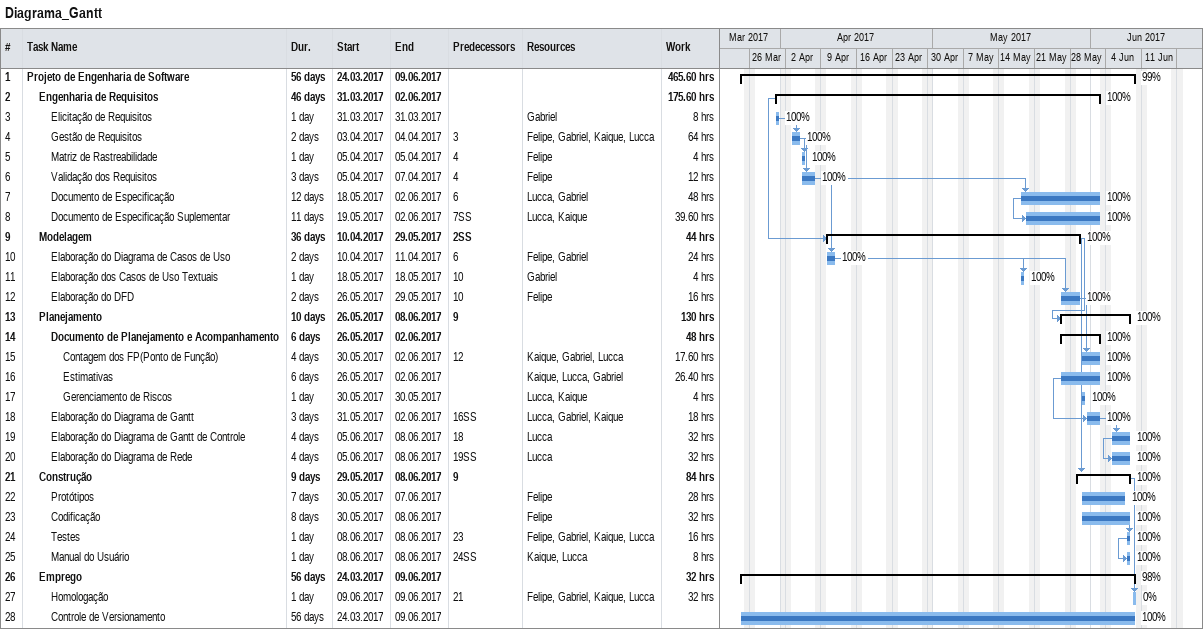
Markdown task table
Diagrama_Gantt

| ID | Level | Task | Duration | Start | Finish | Predecessors | Resources | % complete | Work (h) |
|---|---|---|---|---|---|---|---|---|---|
| 1 | 1 | **Projeto de Engenharia de Software** | 56d | 2017-03-24 | 2017-06-09 |  |  | 99 | 465.60 |
| 2 | 2 | **Engenharia de Requisitos** | 46d | 2017-03-31 | 2017-06-02 |  |  | 100 | 175.60 |
| 3 | 3 | Elicitação de Requisitos | 1d | 2017-03-31 | 2017-03-31 |  | Gabriel | 100 | 8 |
| 4 | 3 | Gestão de Requisitos | 2d | 2017-04-03 | 2017-04-04 | 3 | Felipe, Gabriel, Kaique, Lucca | 100 | 64 |
| 5 | 3 | Matriz de Rastreabilidade | 1d | 2017-04-05 | 2017-04-05 | 4 | Felipe | 100 | 4 |
| 6 | 3 | Validação dos Requisitos | 3d | 2017-04-05 | 2017-04-07 | 4 | Felipe | 100 | 12 |
| 7 | 3 | Documento de Especificação | 12d | 2017-05-18 | 2017-06-02 | 6 | Lucca, Gabriel | 100 | 48 |
| 8 | 3 | Documento de Especificação Suplementar | 11d | 2017-05-19 | 2017-06-02 | 7SS | Lucca, Kaique | 100 | 39.60 |
| 9 | 2 | **Modelagem** | 36d | 2017-04-10 | 2017-05-29 | 2SS |  | 100 | 44 |
| 10 | 3 | Elaboração do Diagrama de Casos de Uso | 2d | 2017-04-10 | 2017-04-11 | 6 | Felipe, Gabriel | 100 | 24 |
| 11 | 3 | Elaboração dos Casos de Uso Textuais | 1d | 2017-05-18 | 2017-05-18 | 10 | Gabriel | 100 | 4 |
| 12 | 3 | Elaboração do DFD | 2d | 2017-05-26 | 2017-05-29 | 10 | Felipe | 100 | 16 |
| 13 | 2 | **Planejamento** | 10d | 2017-05-26 | 2017-06-08 | 9 |  | 100 | 130 |
| 14 | 3 | **Documento de Planejamento e Acompanhamento** | 6d | 2017-05-26 | 2017-06-02 |  |  | 100 | 48 |
| 15 | 4 | Contagem dos FP(Ponto de Função) | 4d | 2017-05-30 | 2017-06-02 | 12 | Kaique, Gabriel, Lucca | 100 | 17.60 |
| 16 | 4 | Estimativas | 6d | 2017-05-26 | 2017-06-02 |  | Kaique, Lucca, Gabriel | 100 | 26.40 |
| 17 | 4 | Gerenciamento de Riscos | 1d | 2017-05-30 | 2017-05-30 |  | Lucca, Kaique | 100 | 4 |
| 18 | 3 | Elaboração do Diagrama de Gantt | 3d | 2017-05-31 | 2017-06-02 | 16SS | Lucca, Gabriel, Kaique | 100 | 18 |
| 19 | 3 | Elaboração do Diagrama de Gantt de Controle | 4d | 2017-06-05 | 2017-06-08 | 18 | Lucca | 100 | 32 |
| 20 | 3 | Elaboração do Diagrama de Rede | 4d | 2017-06-05 | 2017-06-08 | 19SS | Lucca | 100 | 32 |
| 21 | 2 | **Construção** | 9d | 2017-05-29 | 2017-06-08 | 9 |  | 100 | 84 |
| 22 | 3 | Protótipos | 7d | 2017-05-30 | 2017-06-07 |  | Felipe | 100 | 28 |
| 23 | 3 | Codificação | 8d | 2017-05-30 | 2017-06-08 |  | Felipe | 100 | 32 |
| 24 | 3 | Testes | 1d | 2017-06-08 | 2017-06-08 | 23 | Felipe, Gabriel, Kaique, Lucca | 100 | 16 |
| 25 | 3 | Manual do Usuário | 1d | 2017-06-08 | 2017-06-08 | 24SS | Kaique, Lucca | 100 | 8 |
| 26 | 2 | **Emprego** | 56d | 2017-03-24 | 2017-06-09 |  |  | 98 | 32 |
| 27 | 3 | Homologação | 1d | 2017-06-09 | 2017-06-09 | 21 | Felipe, Gabriel, Kaique, Lucca | 0 | 32 |
| 28 | 3 | Controle de Versionamento | 56d | 2017-03-24 | 2017-06-09 |  |  | 100 |  |
